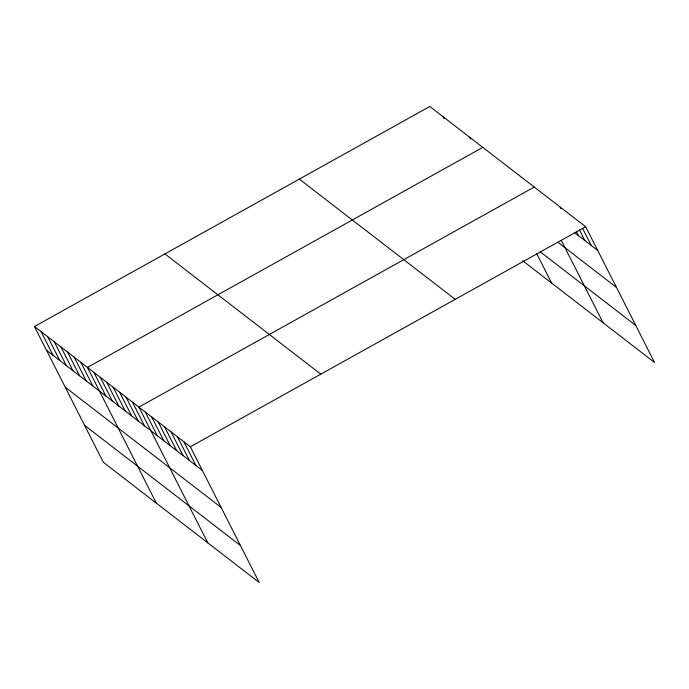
<?xml version="1.0" encoding="UTF-8"?>
<svg xmlns="http://www.w3.org/2000/svg" width="689" height="689" viewBox="0 0 689 689"><rect width="100%" height="100%" fill="white"/><g stroke="black" fill="none" stroke-linecap="round" stroke-linejoin="round"><path stroke-width="1.03" d="M34.45 326.526L190.345 446.765L259.21 582.515L103.316 462.267L34.45 326.526L429.79 106.485L585.684 226.733L654.55 362.474L522.675 260.761M482.791 147.368L87.451 367.409L156.325 503.151M534.233 187.055L138.902 407.087L207.768 542.829M190.345 446.765L585.684 226.733M574.411 232.486L597.725 250.46M558.598 242.786L616.474 287.425M540.142 251.735L635.801 325.509M299.327 179.097L455.222 299.345M164.912 253.914L320.807 374.153M46.49 350.253L202.385 470.492M65.24 387.218L221.135 507.457M84.566 425.302L240.461 545.55M582.618 228.412L591.291 245.499M579.561 230.1L584.858 240.539M576.504 231.788L578.433 235.578M559.959 206.889L560.924 208.793M561.277 240.358L603.108 322.796M536.653 253.543L551.656 283.119M469.545 137.154L470.501 139.049M443.036 116.708L444 118.611M183.911 441.804L195.952 465.54M177.486 436.843L189.518 460.579M171.053 431.882L183.093 455.618M164.619 426.922L176.66 450.658M158.194 421.969L170.226 445.697M151.761 417.009L163.801 440.736M145.327 412.048L157.368 435.775M132.469 402.126L144.509 425.854M126.035 397.165L138.076 420.893M119.61 392.205L131.651 415.941M113.177 387.244L125.217 410.98M106.743 382.283L118.784 406.019M100.318 377.322L112.359 401.058M93.885 372.361L105.925 396.097M80.828 362.293L92.869 386.029M74.205 357.186L86.246 380.914M67.574 352.079L79.614 375.806M60.951 346.963L72.991 370.699M54.328 341.856L66.368 365.583M47.705 336.74L59.736 360.476M41.073 331.633L53.113 355.369"/></g></svg>
